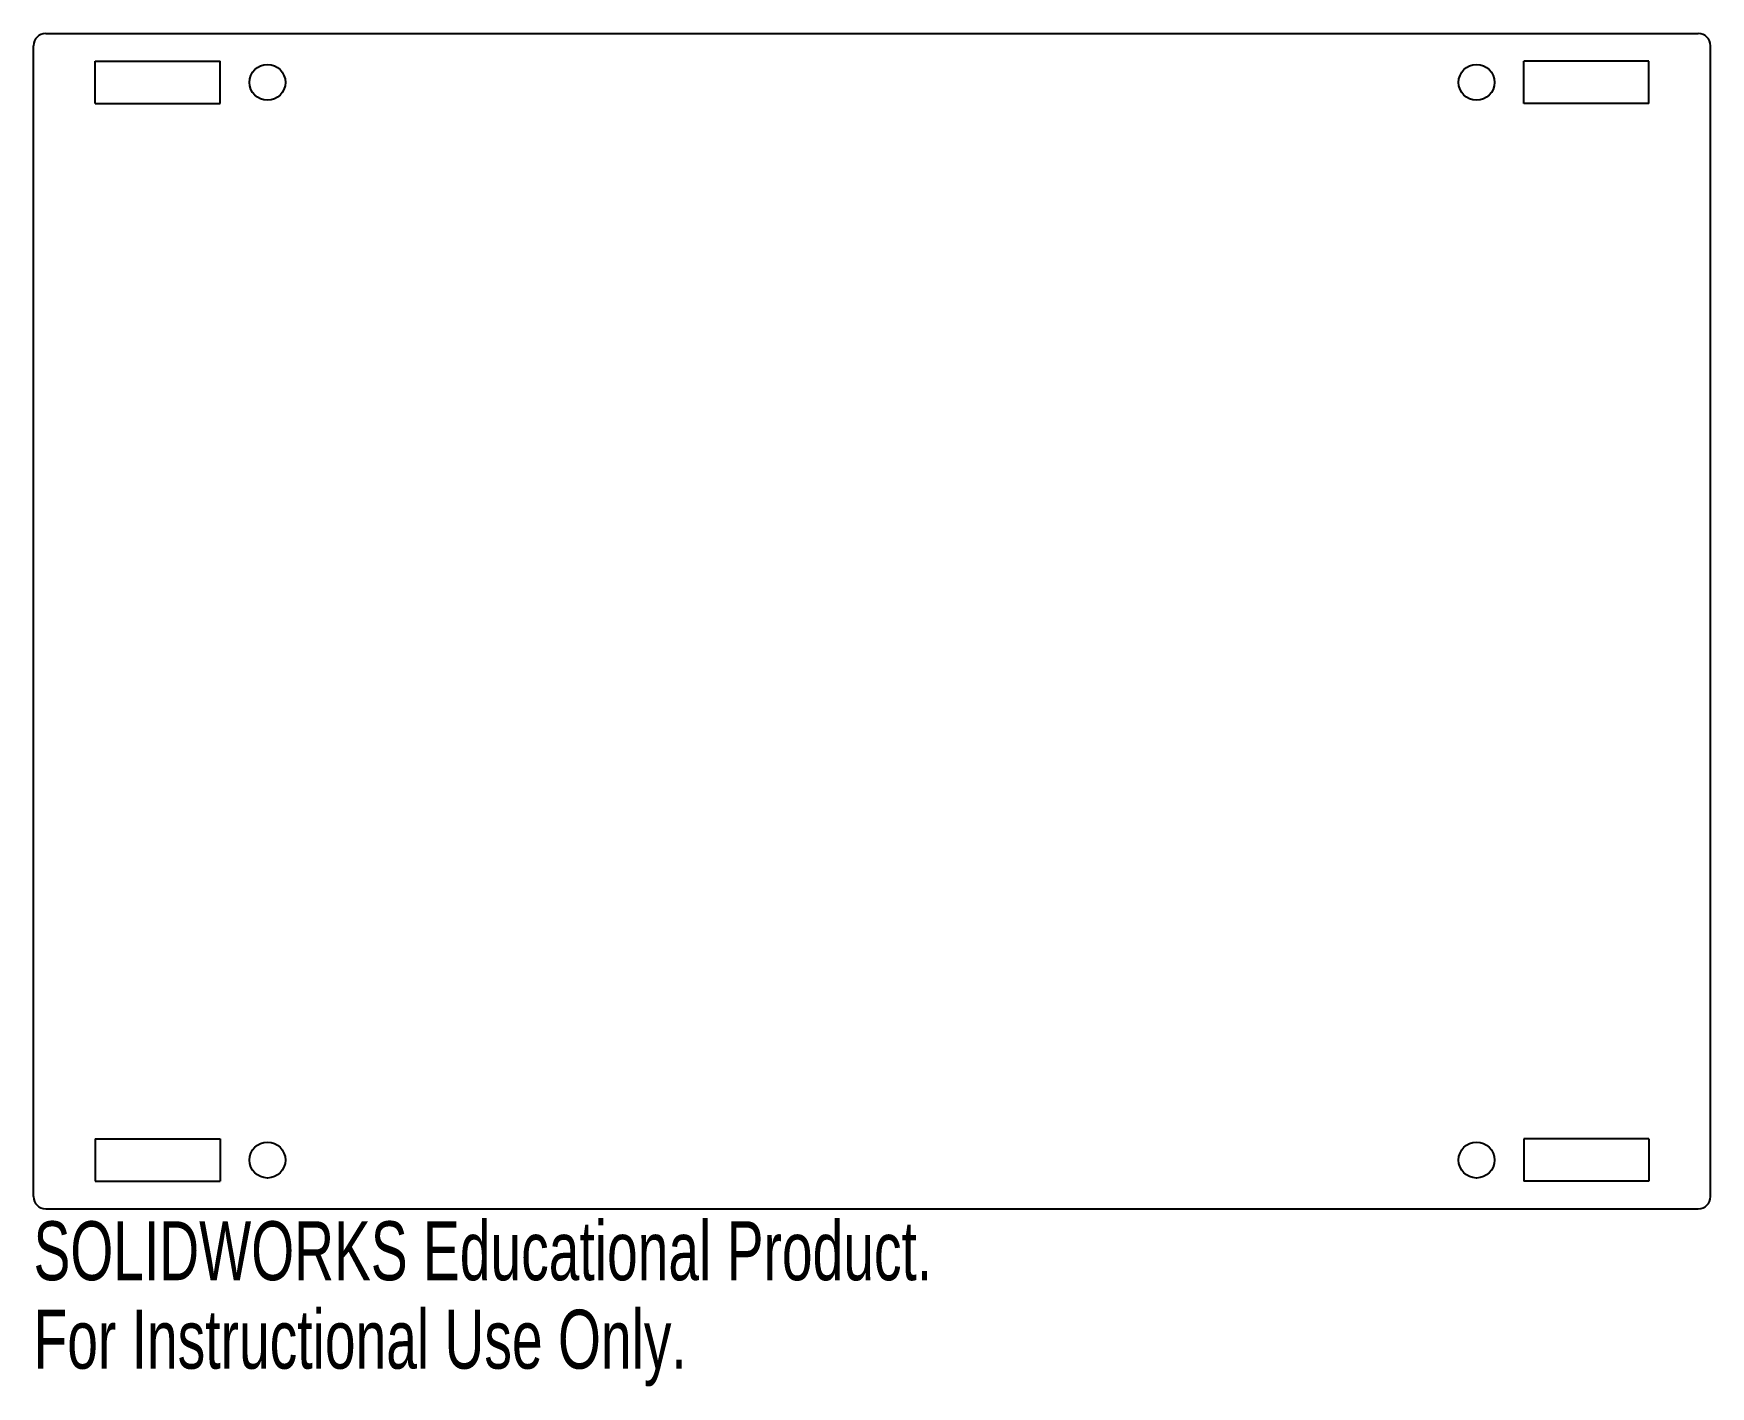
# Model space of a CAD drawing. Header units: millimetres. Extents: x -69 to 69, y -63 to 48.
import ezdxf

# ---------------------------------------------------------------- set-up
doc = ezdxf.new("R2010")
doc.units = ezdxf.units.MM
doc.styles.add('SLDTEXTSTYLE0', font='TXT', dxfattribs={"width": 0.7})

msp = doc.modelspace()

# ---------------------------------------------------------------- linework, layer by layer
at = {"color": 7, "linetype": 'Continuous', "lineweight": 25}
for p, q in [((-67.745, 48.1725), (67.745, 48.1725)), ((-68.745, -47.1725), (-68.745, 47.1725)), ((68.745, -47.1725), (68.745, 47.1725)), ((-63.695, 42.42625), (-63.695, 45.91875)), ((-63.695, 45.91875), (-53.445, 45.91875)), ((-53.445, 42.42625), (-53.445, 45.91875)), ((53.445, 42.42625), (53.445, 45.91875)), ((63.695, 45.91875), (53.445, 45.91875)), ((63.695, 42.42625), (63.695, 45.91875)), ((-63.695, 42.42625), (-53.445, 42.42625)), ((63.695, 42.42625), (53.445, 42.42625)), ((-63.695, -42.42625), (-63.695, -45.91875)), ((-63.695, -42.42625), (-53.445, -42.42625)), ((-53.445, -42.42625), (-53.445, -45.91875)), ((63.695, -42.42625), (53.445, -42.42625)), ((53.445, -42.42625), (53.445, -45.91875)), ((63.695, -42.42625), (63.695, -45.91875)), ((-63.695, -45.91875), (-53.445, -45.91875)), ((63.695, -45.91875), (53.445, -45.91875)), ((-67.745, -48.1725), (67.745, -48.1725))]:
    msp.add_line(p, q, dxfattribs=at)
for centre in [(-49.57, 44.1725), (49.57, 44.1725), (-49.57, -44.1725), (49.57, -44.1725)]:
    msp.add_circle(centre, 1.475, dxfattribs=at)
for centre, start, end in [((-67.745, 47.1725), 90, 180), ((67.745, 47.1725), 0, 90), ((-67.745, -47.1725), 180, 270), ((67.745, -47.1725), 270, 0)]:
    msp.add_arc(centre, 1, start, end, dxfattribs=at)

# ---------------------------------------------------------------- texts
at = {"color": 7, "linetype": 'Continuous', "char_height": 4.83362, "attachment_point": 1, "style": 'SLDTEXTSTYLE0'}
for s, insert in [('SOLIDWORKS Educational Product.', (-68.745, -49.19207)), ('For Instructional Use Only.', (-68.745, -56.4425))]:
    msp.add_mtext(s, dxfattribs=dict(at, insert=insert))

doc.saveas('drawing.dxf')
